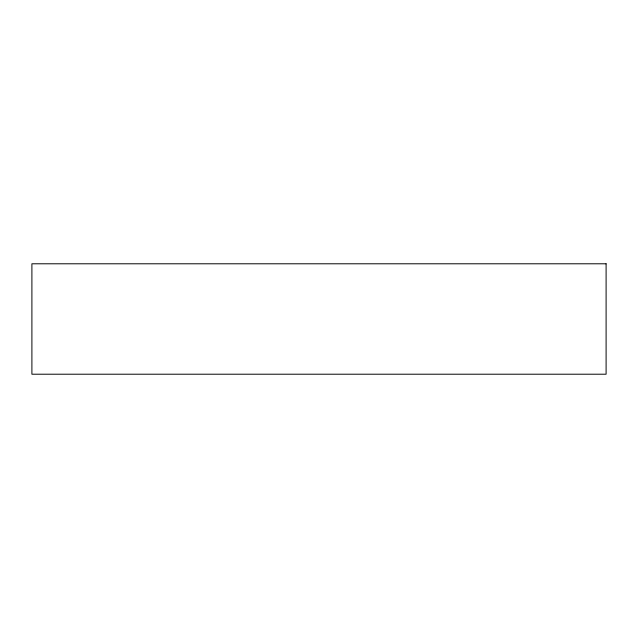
<?xml version="1.0" encoding="UTF-8"?>
<svg xmlns="http://www.w3.org/2000/svg" width="638" height="638" viewBox="0 0 638 638"><rect width="100%" height="100%" fill="white"/><g stroke="black" fill="none" stroke-linecap="round" stroke-linejoin="round"><path stroke-width="0.96" d="M606.1 263.789L31.9 263.789L31.9 374.211L606.1 374.211L606.1 263.789"/></g></svg>
